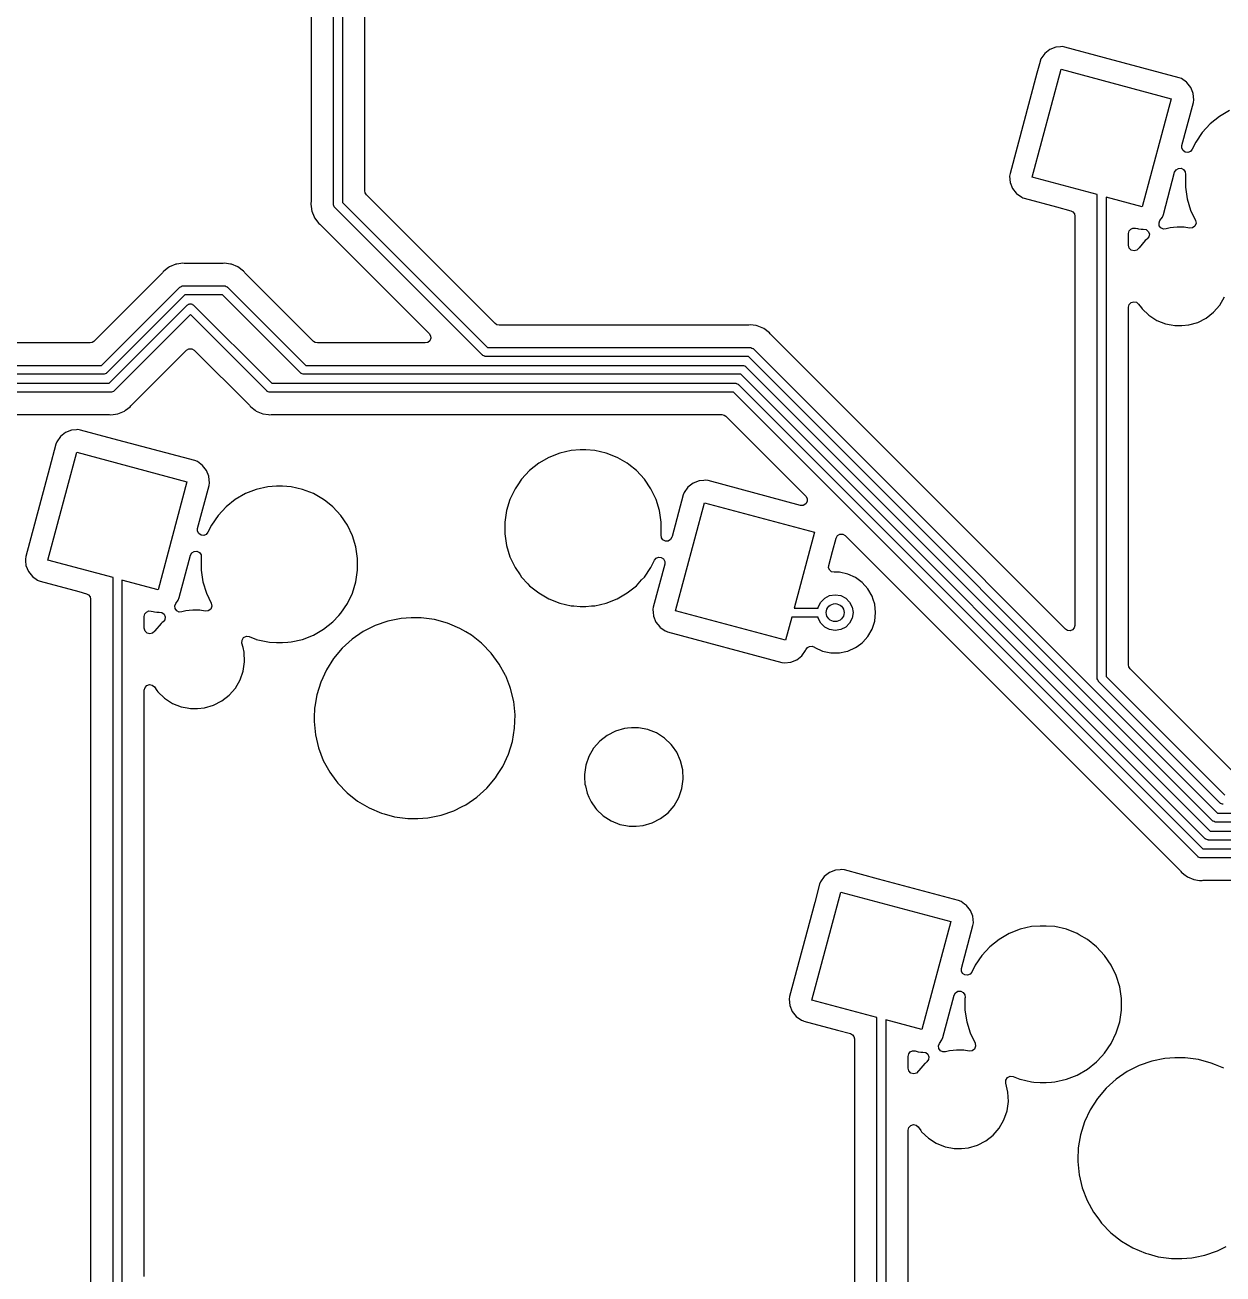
# Model space of a CAD drawing. Extents: x 41 to 271, y -133 to -23.
# Drawn here: x 84.95 to 111.75, y -84.08 to -56.15 of the extents above; entities that cross this region are included whole.
import ezdxf

# ---------------------------------------------------------------- set-up
doc = ezdxf.new("R2010")
doc.units = 0
doc.layers.add('BLACK', color=7, linetype='CONTINUOUS')

msp = doc.modelspace()

# ---------------------------------------------------------------- linework, layer by layer
at = {"layer": 'BLACK', "linetype": 'CONTINUOUS'}
for p, q in [((91.8458, -60.1578), (91.8458, -50.1072)), ((92.0458, -50.1608), (92.0458, -60.1164)), ((91.3453, -50.5864), (91.3453, -60.1103)), ((92.5463, -59.8577), (92.5463, -53.3252)), ((108.005, -56.6485), (107.871, -56.702)), ((108.112, -56.6383), (108.005, -56.6485)), ((108.148, -56.6349), (108.112, -56.6383)), ((108.207, -56.6441), (108.148, -56.6349)), ((108.148, -56.6349), (108.148, -56.6349)), ((109.094, -56.8818), (108.207, -56.6441)), ((108.207, -56.6441), (108.207, -56.6441)), ((108.207, -56.6441), (108.207, -56.6441)), ((107.653, -56.9641), (107.583, -57.2245)), ((107.654, -56.9617), (107.653, -56.9641)), ((107.674, -56.9082), (107.654, -56.9617)), ((107.758, -56.791), (107.674, -56.9082)), ((107.871, -56.702), (107.758, -56.791)), ((110.763, -57.3289), (109.094, -56.8818)), ((107.583, -57.2245), (106.981, -59.4714)), ((107.477, -59.5547), (108.124, -57.1399)), ((108.124, -57.1399), (110.587, -57.7999)), ((110.819, -57.3505), (110.763, -57.3289)), ((110.928, -57.4283), (110.819, -57.3505)), ((110.819, -57.3505), (110.819, -57.3505)), ((110.819, -57.3505), (110.819, -57.3505)), ((110.936, -57.434), (110.928, -57.4283)), ((111.025, -57.5471), (110.936, -57.434)), ((110.587, -57.7999), (109.94, -60.2147)), ((111.069, -57.6582), (111.025, -57.5471)), ((111.078, -57.6807), (111.069, -57.6582)), ((111.092, -57.824), (111.078, -57.6807)), ((110.825, -58.8446), (111.083, -57.8832)), ((111.083, -57.8832), (111.092, -57.824)), ((111.892, -58.0663), (111.665, -58.1975)), ((111.46, -58.3611), (111.282, -58.5534)), ((111.665, -58.1975), (111.46, -58.3611)), ((111.282, -58.5534), (111.134, -58.7702)), ((110.824, -58.905), (110.825, -58.8446)), ((110.852, -58.9587), (110.824, -58.905)), ((111.057, -58.9305), (111.018, -58.9769)), ((111.134, -58.7702), (111.057, -58.9305)), ((110.902, -58.9929), (110.852, -58.9587)), ((110.962, -58.9995), (110.902, -58.9929)), ((111.018, -58.9769), (110.962, -58.9995)), ((106.981, -59.4714), (106.972, -59.5307)), ((110.411, -60.3905), (110.664, -59.4443)), ((110.664, -59.4443), (110.695, -59.3904)), ((110.695, -59.3904), (110.748, -59.3579)), ((110.748, -59.3579), (110.81, -59.355)), ((110.81, -59.355), (110.865, -59.3824)), ((110.865, -59.3824), (110.901, -59.4332)), ((110.901, -59.4332), (110.907, -59.4949)), ((106.972, -59.5307), (106.985, -59.674)), ((106.985, -59.674), (107.039, -59.8076)), ((108.932, -59.9446), (107.477, -59.5547)), ((110.907, -59.4949), (110.904, -59.5167)), ((110.904, -59.5167), (110.904, -59.5167)), ((110.904, -59.5167), (110.904, -59.7791)), ((92.5557, -59.9051), (92.5463, -59.8577)), ((92.5826, -59.9454), (92.5557, -59.9051)), ((95.4624, -62.8252), (92.5826, -59.9454)), ((107.039, -59.8076), (107.119, -59.909)), ((107.119, -59.909), (107.128, -59.9207)), ((107.128, -59.9207), (107.245, -60.0042)), ((107.245, -60.0042), (107.245, -60.0042)), ((107.245, -60.0042), (107.245, -60.0042)), ((107.245, -60.0042), (107.266, -60.0122)), ((107.266, -60.0122), (107.301, -60.0258)), ((107.301, -60.0258), (108.019, -60.2183)), ((108.932, -70.7588), (108.932, -59.9446)), ((109.94, -60.2147), (109.132, -59.9982)), ((109.132, -59.9982), (109.132, -70.7174)), ((110.904, -59.7791), (110.943, -60.0385)), ((110.943, -60.0385), (111.02, -60.2892)), ((91.3442, -60.1265), (91.3401, -60.1578)), ((91.3401, -60.1578), (91.3538, -60.2617)), ((91.3453, -60.1103), (91.3442, -60.1265)), ((91.3538, -60.2617), (91.3555, -60.275)), ((91.3555, -60.275), (91.3607, -60.3145)), ((91.3607, -60.3145), (91.4134, -60.4417)), ((91.8483, -60.1655), (91.8458, -60.1578)), ((91.847, -60.1734), (91.8483, -60.1655)), ((91.8576, -60.1943), (91.847, -60.1734)), ((91.8649, -60.2166), (91.8576, -60.1943)), ((91.8714, -60.2213), (91.8649, -60.2166)), ((91.8751, -60.2285), (91.8714, -60.2213)), ((95.1793, -63.5327), (91.8751, -60.2285)), ((92.0458, -60.1164), (95.2914, -63.362)), ((108.019, -60.2183), (108.339, -60.3041)), ((108.339, -60.3041), (108.387, -60.3288)), ((111.02, -60.2892), (111.131, -60.5189)), ((91.4134, -60.4417), (91.4212, -60.4606)), ((91.4212, -60.4606), (91.5175, -60.5861)), ((91.5175, -60.5861), (91.5206, -60.5885)), ((91.5206, -60.5885), (91.5391, -60.6026)), ((91.5391, -60.6026), (91.5425, -60.6053)), ((91.5425, -60.6053), (91.5547, -60.616)), ((108.387, -60.3288), (108.42, -60.3714)), ((108.42, -60.3714), (108.431, -60.4238)), ((108.431, -60.4238), (108.431, -69.5754)), ((110.314, -60.578), (110.336, -60.5214)), ((110.321, -60.6383), (110.314, -60.578)), ((110.336, -60.5214), (110.389, -60.4464)), ((110.389, -60.4464), (110.411, -60.3905)), ((111.142, -60.5855), (111.117, -60.6483)), ((111.131, -60.5189), (111.142, -60.5855)), ((91.5547, -60.616), (93.9886, -63.0498)), ((109.632, -60.8121), (109.645, -60.7572)), ((109.632, -61.0775), (109.632, -60.8121)), ((109.645, -60.7572), (109.681, -60.7137)), ((109.681, -60.7137), (109.732, -60.6905)), ((109.732, -60.6905), (109.788, -60.6923)), ((109.788, -60.6923), (109.833, -60.7043)), ((109.833, -60.7043), (109.857, -60.7106)), ((109.857, -60.7106), (109.916, -60.7198)), ((109.916, -60.7198), (109.963, -60.7153)), ((109.916, -60.7198), (109.916, -60.7198)), ((109.916, -60.7198), (109.916, -60.7198)), ((109.963, -60.7153), (110.026, -60.7254)), ((110.026, -60.7254), (110.075, -60.7649)), ((110.09, -60.8859), (110.052, -60.9362)), ((110.075, -60.7649), (110.098, -60.8234)), ((110.098, -60.8234), (110.09, -60.8859)), ((110.357, -60.6878), (110.321, -60.6383)), ((110.411, -60.7146), (110.357, -60.6878)), ((110.472, -60.7123), (110.411, -60.7146)), ((110.561, -60.6862), (110.472, -60.7123)), ((110.639, -60.6787), (110.561, -60.6862)), ((110.717, -60.6713), (110.639, -60.6787)), ((110.875, -60.6713), (110.717, -60.6713)), ((110.995, -60.6944), (110.875, -60.6713)), ((110.875, -60.6713), (110.875, -60.6713)), ((111.063, -60.6886), (110.995, -60.6944)), ((111.117, -60.6483), (111.063, -60.6886)), ((109.649, -61.1395), (109.632, -61.0775)), ((109.694, -61.1848), (109.649, -61.1395)), ((109.864, -61.1395), (109.818, -61.1848)), ((109.869, -61.1309), (109.864, -61.1395)), ((109.864, -61.1395), (109.864, -61.1395)), ((110.006, -60.9719), (109.869, -61.1309)), ((110.037, -60.948), (110.006, -60.9719)), ((110.052, -60.9362), (110.037, -60.948)), ((109.756, -61.2015), (109.694, -61.1848)), ((109.818, -61.1848), (109.756, -61.2015)), ((88.0221, -61.693), (86.4899, -63.2252)), ((88.0328, -61.6808), (88.0221, -61.693)), ((88.052, -61.6557), (88.0328, -61.6808)), ((88.1558, -61.5761), (88.052, -61.6557)), ((88.052, -61.6557), (88.052, -61.6557)), ((88.052, -61.6557), (88.052, -61.6557)), ((88.1775, -61.5595), (88.1558, -61.5761)), ((88.3236, -61.499), (88.1775, -61.5595)), ((88.3337, -61.4976), (88.3236, -61.499)), ((88.3439, -61.4963), (88.3337, -61.4976)), ((88.4803, -61.4783), (88.3439, -61.4963)), ((88.5077, -61.4819), (88.4803, -61.4783)), ((88.5116, -61.4824), (88.5077, -61.4819)), ((88.5278, -61.4835), (88.5116, -61.4824)), ((89.3605, -61.4835), (88.5278, -61.4835)), ((89.3767, -61.4824), (89.3605, -61.4835)), ((89.3802, -61.482), (89.3767, -61.4824)), ((89.408, -61.4783), (89.3802, -61.482)), ((89.5445, -61.4963), (89.408, -61.4783)), ((89.5648, -61.499), (89.5445, -61.4963)), ((89.7108, -61.5595), (89.5648, -61.499)), ((89.5648, -61.499), (89.5648, -61.499)), ((89.8363, -61.6557), (89.7108, -61.5595)), ((89.8555, -61.6808), (89.8363, -61.6557)), ((89.8662, -61.693), (89.8555, -61.6808)), ((91.3984, -63.2252), (89.8662, -61.693)), ((88.4168, -62.0096), (88.4215, -62.0031)), ((88.4215, -62.0031), (88.4438, -61.9959)), ((88.4438, -61.9959), (88.4647, -61.9852)), ((88.4647, -61.9852), (88.4726, -61.9865)), ((88.4726, -61.9865), (88.4803, -61.984)), ((88.4803, -61.984), (89.408, -61.984)), ((89.408, -61.984), (89.4157, -61.9865)), ((89.4157, -61.9865), (89.4236, -61.9852)), ((89.4236, -61.9852), (89.4445, -61.9959)), ((89.4445, -61.9959), (89.4668, -62.0031)), ((89.4668, -62.0031), (89.4715, -62.0096)), ((86.6609, -63.762), (88.4096, -62.0133)), ((88.5217, -62.184), (86.773, -63.9327)), ((88.4096, -62.0133), (88.4168, -62.0096)), ((89.3666, -62.184), (88.5217, -62.184)), ((91.1153, -63.9327), (89.3666, -62.184)), ((89.4715, -62.0096), (89.4787, -62.0133)), ((89.4787, -62.0133), (91.2274, -63.762)), ((111.671, -62.4144), (111.776, -62.2323)), ((86.8266, -64.162), (88.5753, -62.4133)), ((88.5753, -62.4133), (88.5894, -62.4061)), ((88.5894, -62.4061), (88.6006, -62.3949)), ((88.6006, -62.3949), (88.6162, -62.3924)), ((88.6162, -62.3924), (88.6304, -62.3852)), ((88.6304, -62.3852), (88.646, -62.3877)), ((88.646, -62.3877), (88.6616, -62.3852)), ((88.6616, -62.3852), (88.6758, -62.3924)), ((88.6758, -62.3924), (88.6914, -62.3949)), ((88.6914, -62.3949), (88.7026, -62.4061)), ((88.7026, -62.4061), (88.7167, -62.4133)), ((88.7167, -62.4133), (90.4654, -64.162)), ((109.632, -62.4618), (109.648, -62.4019)), ((109.632, -63.1626), (109.632, -62.4618)), ((109.648, -62.4019), (109.69, -62.3569)), ((109.69, -62.3569), (109.749, -62.338)), ((109.749, -62.338), (109.81, -62.35)), ((109.81, -62.35), (109.857, -62.3899)), ((109.857, -62.3899), (109.919, -62.4768)), ((109.919, -62.4768), (109.934, -62.4972)), ((109.934, -62.4972), (110.086, -62.6424)), ((111.533, -62.5734), (111.671, -62.4144)), ((88.646, -62.6254), (86.9387, -64.3327)), ((90.3533, -64.3327), (88.646, -62.6254)), ((95.5026, -62.8521), (95.4624, -62.8252)), ((110.086, -62.6424), (110.086, -62.6424)), ((110.086, -62.6424), (110.086, -62.6424)), ((110.086, -62.6424), (110.263, -62.7561)), ((110.263, -62.7561), (110.263, -62.7561)), ((110.263, -62.7561), (110.458, -62.8342)), ((110.458, -62.8342), (110.587, -62.8591)), ((110.979, -62.8591), (111.181, -62.7998)), ((111.181, -62.7998), (111.368, -62.7034)), ((111.368, -62.7034), (111.533, -62.5734)), ((93.9886, -63.0498), (94.0188, -63.0992)), ((94.0188, -63.0992), (94.0234, -63.1569)), ((95.5501, -62.8615), (95.5026, -62.8521)), ((101.122, -62.8615), (95.5501, -62.8615)), ((101.138, -62.8604), (101.122, -62.8615)), ((101.142, -62.86), (101.138, -62.8604)), ((101.169, -62.8563), (101.142, -62.86)), ((101.304, -62.8741), (101.169, -62.8563)), ((101.326, -62.877), (101.304, -62.8741)), ((101.472, -62.9375), (101.326, -62.877)), ((101.598, -63.0337), (101.472, -62.9375)), ((101.617, -63.0588), (101.598, -63.0337)), ((101.628, -63.071), (101.617, -63.0588)), ((108.22, -69.6631), (101.628, -63.071)), ((110.587, -62.8591), (110.665, -62.8741)), ((110.665, -62.8741), (110.665, -62.8741)), ((110.665, -62.8741), (110.822, -62.8741)), ((110.822, -62.8741), (110.979, -62.8591)), ((110.822, -62.8741), (110.822, -62.8741)), ((86.4022, -63.2615), (75.4841, -63.2615)), ((86.4497, -63.2521), (86.4022, -63.2615)), ((86.4899, -63.2252), (86.4497, -63.2521)), ((88.5583, -63.4209), (88.6139, -63.3888)), ((88.6139, -63.3888), (88.6781, -63.3888)), ((88.6781, -63.3888), (88.7337, -63.4209)), ((91.4386, -63.2521), (91.3984, -63.2252)), ((91.4861, -63.2615), (91.4386, -63.2521)), ((93.9009, -63.2615), (91.4861, -63.2615)), ((93.9572, -63.248), (93.9009, -63.2615)), ((94.0012, -63.2104), (93.9572, -63.248)), ((94.0234, -63.1569), (94.0012, -63.2104)), ((95.2914, -63.362), (101.169, -63.362)), ((101.169, -63.362), (101.177, -63.3645)), ((101.177, -63.3645), (101.185, -63.3632)), ((101.185, -63.3632), (101.206, -63.3739)), ((101.206, -63.3739), (101.228, -63.3811)), ((101.228, -63.3811), (101.233, -63.3876)), ((101.233, -63.3876), (101.24, -63.3913)), ((101.24, -63.3913), (111.625, -73.776)), ((109.632, -70.4587), (109.632, -63.1626)), ((87.3262, -64.653), (88.5583, -63.4209)), ((88.7337, -63.4209), (89.9658, -64.653)), ((95.1865, -63.5364), (95.1793, -63.5327)), ((95.1912, -63.5429), (95.1865, -63.5364)), ((95.2135, -63.5501), (95.1912, -63.5429)), ((95.2344, -63.5608), (95.2135, -63.5501)), ((95.2423, -63.5595), (95.2344, -63.5608)), ((95.25, -63.562), (95.2423, -63.5595)), ((101.128, -63.562), (95.25, -63.562)), ((111.513, -73.9467), (101.128, -63.562)), ((75.2254, -63.762), (86.6609, -63.762)), ((86.7388, -63.9501), (86.718, -63.9608)), ((86.7611, -63.9429), (86.7388, -63.9501)), ((86.7658, -63.9364), (86.7611, -63.9429)), ((86.773, -63.9327), (86.7658, -63.9364)), ((91.1225, -63.9364), (91.1153, -63.9327)), ((91.1272, -63.9429), (91.1225, -63.9364)), ((91.1495, -63.9501), (91.1272, -63.9429)), ((91.1704, -63.9608), (91.1495, -63.9501)), ((91.2274, -63.762), (101.004, -63.762)), ((101.004, -63.762), (101.011, -63.7645)), ((101.011, -63.7645), (101.019, -63.7632)), ((101.019, -63.7632), (101.04, -63.7739)), ((101.04, -63.7739), (101.062, -63.7811)), ((101.062, -63.7811), (101.067, -63.7876)), ((101.067, -63.7876), (101.074, -63.7913)), ((101.074, -63.7913), (111.459, -74.176)), ((70.3994, -64.162), (86.8266, -64.162)), ((86.7023, -63.962), (75.184, -63.962)), ((86.71, -63.9595), (86.7023, -63.962)), ((86.718, -63.9608), (86.71, -63.9595)), ((90.4654, -64.162), (100.838, -64.162)), ((91.1783, -63.9595), (91.1704, -63.9608)), ((91.186, -63.962), (91.1783, -63.9595)), ((100.962, -63.962), (91.186, -63.962)), ((100.838, -64.162), (100.846, -64.1645)), ((100.846, -64.1645), (100.854, -64.1632)), ((100.854, -64.1632), (100.875, -64.1739)), ((100.875, -64.1739), (100.897, -64.1811)), ((100.897, -64.1811), (100.902, -64.1876)), ((100.902, -64.1876), (100.909, -64.1913)), ((100.909, -64.1913), (111.293, -74.576)), ((111.347, -74.3467), (100.962, -63.962)), ((86.868, -64.362), (70.358, -64.362)), ((86.8757, -64.3595), (86.868, -64.362)), ((86.8836, -64.3608), (86.8757, -64.3595)), ((86.9045, -64.3501), (86.8836, -64.3608)), ((86.9268, -64.3429), (86.9045, -64.3501)), ((86.9315, -64.3364), (86.9268, -64.3429)), ((86.9387, -64.3327), (86.9315, -64.3364)), ((90.3605, -64.3364), (90.3533, -64.3327)), ((90.3652, -64.3429), (90.3605, -64.3364)), ((90.3875, -64.3501), (90.3652, -64.3429)), ((90.4084, -64.3608), (90.3875, -64.3501)), ((90.4163, -64.3595), (90.4084, -64.3608)), ((90.424, -64.362), (90.4163, -64.3595)), ((100.797, -64.362), (90.424, -64.362)), ((111.181, -74.7467), (100.797, -64.362)), ((87.0248, -64.847), (87.1708, -64.7865)), ((87.1708, -64.7865), (87.197, -64.7665)), ((87.197, -64.7665), (87.2963, -64.6903)), ((87.2963, -64.6903), (87.3155, -64.6652)), ((87.3155, -64.6652), (87.3262, -64.653)), ((89.9658, -64.653), (89.9765, -64.6652)), ((89.9765, -64.6652), (89.9957, -64.6903)), ((89.9957, -64.6903), (90.095, -64.7665)), ((90.095, -64.7665), (90.1212, -64.7865)), ((90.1212, -64.7865), (90.2672, -64.847)), ((70.4055, -64.8625), (86.8205, -64.8625)), ((86.8205, -64.8625), (86.8367, -64.8636)), ((86.8367, -64.8636), (86.868, -64.8677)), ((86.868, -64.8677), (87.0248, -64.847)), ((90.2672, -64.847), (90.3927, -64.8636)), ((90.3927, -64.8636), (90.424, -64.8677)), ((90.424, -64.8677), (90.4553, -64.8636)), ((90.424, -64.8677), (90.424, -64.8677)), ((90.424, -64.8677), (90.424, -64.8677)), ((90.4553, -64.8636), (90.4715, -64.8625)), ((90.4715, -64.8625), (100.538, -64.8625)), ((100.538, -64.8625), (100.585, -64.8719)), ((100.585, -64.8719), (100.626, -64.8988)), ((100.626, -64.8988), (102.412, -66.6848)), ((85.7413, -65.3545), (85.6578, -65.4717)), ((85.8544, -65.2655), (85.7413, -65.3545)), ((85.988, -65.212), (85.8544, -65.2655)), ((86.0955, -65.2018), (85.988, -65.212)), ((86.1313, -65.1983), (86.0955, -65.2018)), ((86.1905, -65.2076), (86.1313, -65.1983)), ((86.1313, -65.1983), (86.1313, -65.1983)), ((86.9149, -65.4017), (86.1905, -65.2076)), ((86.1905, -65.2076), (86.1905, -65.2076)), ((86.1905, -65.2076), (86.1905, -65.2076)), ((85.6362, -65.5276), (85.4942, -66.0575)), ((85.6578, -65.4717), (85.6362, -65.5276)), ((85.6362, -65.5276), (85.6362, -65.5276)), ((88.7461, -65.8923), (86.9149, -65.4017)), ((85.4602, -68.1182), (86.1072, -65.7034)), ((86.1072, -65.7034), (88.5704, -66.3634)), ((88.8021, -65.914), (88.7461, -65.8923)), ((96.6669, -65.8199), (96.4397, -65.951)), ((96.9111, -65.724), (96.6669, -65.8199)), ((97.1669, -65.6656), (96.9111, -65.724)), ((97.363, -65.6509), (97.1669, -65.6656)), ((97.494, -65.6509), (97.363, -65.6509)), ((97.363, -65.6509), (97.363, -65.6509)), ((97.6902, -65.6656), (97.494, -65.6509)), ((97.494, -65.6509), (97.494, -65.6509)), ((97.9459, -65.724), (97.6902, -65.6656)), ((98.1902, -65.8199), (97.9459, -65.724)), ((98.2112, -65.832), (98.1902, -65.8199)), ((98.1902, -65.8199), (98.1902, -65.8199)), ((98.1902, -65.8199), (98.1902, -65.8199)), ((98.4174, -65.951), (98.2112, -65.832)), ((85.4942, -66.0575), (84.9644, -68.0349)), ((88.8799, -65.9694), (88.8021, -65.914)), ((88.8021, -65.914), (88.8021, -65.914)), ((88.8021, -65.914), (88.8021, -65.914)), ((88.9193, -65.9974), (88.8799, -65.9694)), ((89.0083, -66.1106), (88.9193, -65.9974)), ((89.0605, -66.2411), (89.0083, -66.1106)), ((96.2345, -66.1146), (96.0561, -66.3069)), ((96.4397, -65.951), (96.2345, -66.1146)), ((98.4528, -65.9793), (98.4174, -65.951)), ((98.6225, -66.1146), (98.4528, -65.9793)), ((98.801, -66.3069), (98.6225, -66.1146)), ((98.6225, -66.1146), (98.6225, -66.1146)), ((98.6225, -66.1146), (98.6225, -66.1146)), ((88.5704, -66.3634), (87.9233, -68.7782)), ((88.8086, -67.4081), (89.0662, -66.4467)), ((89.0617, -66.2442), (89.0605, -66.2411)), ((89.0754, -66.3875), (89.0617, -66.2442)), ((89.0662, -66.4467), (89.0754, -66.3875)), ((90.572, -66.4609), (90.3759, -66.4756)), ((90.703, -66.4609), (90.572, -66.4609)), ((90.572, -66.4609), (90.572, -66.4609)), ((90.8991, -66.4756), (90.703, -66.4609)), ((90.703, -66.4609), (90.703, -66.4609)), ((95.969, -66.4347), (95.9089, -66.5228)), ((96.0561, -66.3069), (95.969, -66.4347)), ((98.801, -66.307), (98.801, -66.3069)), ((98.9488, -66.5237), (98.801, -66.307)), ((98.801, -66.307), (98.801, -66.307)), ((99.8899, -66.3967), (99.7768, -66.4857)), ((100.024, -66.3432), (99.8899, -66.3967)), ((100.131, -66.3329), (100.024, -66.3432)), ((100.167, -66.3295), (100.131, -66.3329)), ((100.226, -66.3388), (100.167, -66.3295)), ((100.167, -66.3295), (100.167, -66.3295)), ((102.292, -66.8923), (100.226, -66.3388)), ((89.8759, -66.6298), (89.6486, -66.761)), ((90.1201, -66.534), (89.8759, -66.6298)), ((90.3759, -66.4756), (90.1201, -66.534)), ((91.1549, -66.534), (90.8991, -66.4756)), ((91.3991, -66.6298), (91.1549, -66.534)), ((91.6264, -66.761), (91.3991, -66.6298)), ((95.81, -66.728), (95.7945, -66.7601)), ((95.9083, -66.5237), (95.81, -66.728)), ((95.9089, -66.5228), (95.9083, -66.5237)), ((99.0626, -66.7601), (98.9488, -66.5237)), ((99.6717, -66.6588), (99.4228, -67.5876)), ((99.6933, -66.6029), (99.6717, -66.6588)), ((99.6717, -66.6588), (99.6717, -66.6588)), ((99.7768, -66.4857), (99.6933, -66.6029)), ((102.412, -66.6848), (102.444, -66.7404)), ((102.444, -66.7404), (102.444, -66.8046)), ((89.4435, -66.9246), (89.2651, -67.1169)), ((89.6486, -66.761), (89.4435, -66.9246)), ((91.6776, -66.8019), (91.6264, -66.761)), ((91.8315, -66.9246), (91.6776, -66.8019)), ((92.0099, -67.1169), (91.8315, -66.9246)), ((91.8315, -66.9246), (91.8315, -66.9246)), ((91.8315, -66.9246), (91.8315, -66.9246)), ((95.7171, -67.0108), (95.678, -67.2703)), ((95.7945, -66.7601), (95.7171, -67.0108)), ((99.1399, -67.0108), (99.0626, -66.7601)), ((99.179, -67.2703), (99.1399, -67.0108)), ((99.4957, -69.2494), (100.143, -66.8346)), ((100.143, -66.8346), (102.606, -67.4946)), ((102.356, -66.8923), (102.292, -66.8923)), ((102.412, -66.8602), (102.356, -66.8923)), ((102.444, -66.8046), (102.412, -66.8602)), ((89.2651, -67.1169), (89.1173, -67.3337)), ((92.1577, -67.3337), (92.0099, -67.1169)), ((92.0099, -67.1169), (92.0099, -67.1169)), ((92.0099, -67.1169), (92.0099, -67.1169)), ((95.678, -67.2703), (95.678, -67.5326)), ((99.179, -67.5326), (99.179, -67.2703)), ((88.8077, -67.4685), (88.8086, -67.4081)), ((88.8354, -67.5222), (88.8077, -67.4685)), ((88.8852, -67.5564), (88.8354, -67.5222)), ((88.9453, -67.563), (88.8852, -67.5564)), ((89.0014, -67.5404), (88.9453, -67.563)), ((89.0401, -67.4939), (89.0014, -67.5404)), ((89.1173, -67.3337), (89.0401, -67.4939)), ((92.2716, -67.5701), (92.1577, -67.3337)), ((92.3489, -67.8208), (92.2716, -67.5701)), ((95.678, -67.5326), (95.7171, -67.792)), ((99.1757, -67.5545), (99.179, -67.5326)), ((99.1821, -67.6161), (99.1757, -67.5545)), ((99.4228, -67.5876), (99.4181, -67.605)), ((102.606, -67.4946), (102.152, -69.19)), ((103.089, -67.6252), (103.121, -67.5697)), ((103.121, -67.5697), (103.177, -67.5376)), ((103.177, -67.5376), (103.241, -67.5376)), ((103.241, -67.5376), (103.296, -67.5697)), ((103.296, -67.5697), (110.794, -75.067)), ((92.388, -68.0802), (92.3489, -67.8208)), ((95.7171, -67.792), (95.7945, -68.0428)), ((99.2175, -67.6669), (99.1821, -67.6161)), ((99.273, -67.6943), (99.2175, -67.6669)), ((99.3349, -67.6914), (99.273, -67.6943)), ((99.3877, -67.659), (99.3349, -67.6914)), ((99.4181, -67.605), (99.3877, -67.659)), ((103.009, -67.9221), (103.089, -67.6252)), ((84.9644, -68.0349), (84.9551, -68.0942)), ((84.9551, -68.0942), (84.9551, -68.0942)), ((84.9551, -68.0942), (84.9587, -68.1313)), ((84.9587, -68.1313), (84.9688, -68.2374)), ((86.9153, -68.5081), (85.4602, -68.1182)), ((88.3944, -68.954), (88.6479, -68.0078)), ((88.6479, -68.0078), (88.6784, -67.9538)), ((88.6784, -67.9538), (88.7311, -67.9214)), ((88.7311, -67.9214), (88.793, -67.9185)), ((88.793, -67.9185), (88.8486, -67.9459)), ((88.8486, -67.9459), (88.8839, -67.9967)), ((88.8839, -67.9967), (88.8903, -68.0583)), ((88.8903, -68.0583), (88.887, -68.0802)), ((88.887, -68.0802), (88.887, -68.0802)), ((88.887, -68.0802), (88.887, -68.3426)), ((92.388, -68.3426), (92.388, -68.0802)), ((95.7945, -68.0428), (95.9083, -68.2791)), ((98.9488, -68.2791), (99.0259, -68.1189)), ((99.0259, -68.1189), (99.0646, -68.0725)), ((99.0646, -68.0725), (99.1207, -68.0498)), ((99.1207, -68.0498), (99.1808, -68.0564)), ((99.1808, -68.0564), (99.2306, -68.0906)), ((99.2306, -68.0906), (99.2584, -68.1443)), ((99.2584, -68.1443), (99.2574, -68.2048)), ((102.926, -68.2334), (103.009, -67.9221)), ((84.9688, -68.2374), (85.0223, -68.371)), ((85.0223, -68.371), (85.1108, -68.4836)), ((88.887, -68.3426), (88.9261, -68.602)), ((92.3489, -68.602), (92.388, -68.3426)), ((95.9083, -68.2791), (96.0233, -68.4478)), ((98.801, -68.4959), (98.9488, -68.2791)), ((99.2574, -68.2048), (98.9998, -69.1661)), ((102.924, -68.2897), (102.926, -68.2334)), ((102.947, -68.341), (102.924, -68.2897)), ((102.991, -68.3767), (102.947, -68.341)), ((103.046, -68.3895), (102.991, -68.3767)), ((103.165, -68.3895), (103.046, -68.3895)), ((103.35, -68.4289), (103.165, -68.3895)), ((103.165, -68.3895), (103.165, -68.3895)), ((85.1108, -68.4836), (85.1113, -68.4842)), ((85.1113, -68.4842), (85.2285, -68.5677)), ((85.2285, -68.5677), (85.2285, -68.5677)), ((85.2285, -68.5677), (85.2285, -68.5677)), ((85.2285, -68.5677), (85.2446, -68.5739)), ((85.2446, -68.5739), (85.2844, -68.5893)), ((85.2844, -68.5893), (86.1471, -68.8204)), ((86.9153, -84.4373), (86.9153, -68.5081)), ((87.9233, -68.7782), (87.1153, -68.5617)), ((87.1153, -68.5617), (87.1153, -84.3959)), ((88.9261, -68.602), (89.0034, -68.8527)), ((92.2716, -68.8527), (92.3489, -68.602)), ((96.0233, -68.4478), (96.0561, -68.4959)), ((96.0561, -68.4959), (96.1983, -68.6492)), ((96.1983, -68.6492), (96.2345, -68.6882)), ((96.2345, -68.6882), (96.4397, -68.8518)), ((98.4174, -68.8518), (98.6225, -68.6882)), ((98.6225, -68.6882), (98.7409, -68.5606)), ((98.7409, -68.5606), (98.801, -68.4959)), ((98.801, -68.4959), (98.801, -68.4959)), ((98.801, -68.4959), (98.801, -68.4959)), ((103.523, -68.5058), (103.35, -68.4289)), ((103.676, -68.6171), (103.523, -68.5058)), ((103.803, -68.7578), (103.676, -68.6171)), ((86.1471, -68.8204), (86.3229, -68.8675)), ((86.3229, -68.8675), (86.3705, -68.8923)), ((86.3705, -68.8923), (86.4032, -68.9349)), ((86.4032, -68.9349), (86.4148, -68.9873)), ((88.3727, -69.0099), (88.3944, -68.954)), ((89.0034, -68.8527), (89.114, -69.0824)), ((92.1577, -69.0891), (92.2716, -68.8527)), ((96.4397, -68.8518), (96.6669, -68.983)), ((96.6669, -68.983), (96.9111, -69.0789)), ((97.9459, -69.0789), (98.1902, -68.983)), ((98.1902, -68.983), (98.4174, -68.8518)), ((102.746, -69.0549), (102.835, -68.9664)), ((102.835, -68.9664), (102.946, -68.9096)), ((102.946, -68.9096), (103.07, -68.89)), ((103.07, -68.89), (103.194, -68.9096)), ((103.194, -68.9096), (103.305, -68.9664)), ((103.305, -68.9664), (103.394, -69.0549)), ((103.897, -68.9217), (103.803, -68.7578)), ((103.923, -69.0005), (103.897, -68.9217)), ((86.4148, -68.9873), (86.4148, -84.3898)), ((87.6643, -69.2772), (87.7156, -69.254)), ((87.7156, -69.254), (87.7719, -69.2558)), ((87.7719, -69.2558), (87.8168, -69.2678)), ((88.2973, -69.1415), (88.3194, -69.0849)), ((88.3048, -69.2018), (88.2973, -69.1415)), ((88.3401, -69.2513), (88.3048, -69.2018)), ((88.3194, -69.0849), (88.3727, -69.0099)), ((88.3946, -69.2781), (88.3401, -69.2513)), ((88.544, -69.2497), (88.4553, -69.2758)), ((88.6224, -69.2422), (88.544, -69.2497)), ((88.7009, -69.2347), (88.6224, -69.2422)), ((88.8585, -69.2347), (88.7009, -69.2347)), ((88.9788, -69.2579), (88.8585, -69.2347)), ((88.8585, -69.2347), (88.8585, -69.2347)), ((89.0462, -69.2521), (88.9788, -69.2579)), ((89.1006, -69.2118), (89.0462, -69.2521)), ((89.1256, -69.149), (89.1006, -69.2118)), ((89.114, -69.0824), (89.1256, -69.149)), ((92.0099, -69.3059), (92.1577, -69.0891)), ((96.9111, -69.0789), (97.1669, -69.1372)), ((97.1669, -69.1372), (97.2229, -69.1414)), ((97.2229, -69.1414), (97.363, -69.1519)), ((97.363, -69.1519), (97.363, -69.1519)), ((97.363, -69.1519), (97.494, -69.1519)), ((97.494, -69.1519), (97.6166, -69.1427)), ((97.494, -69.1519), (97.494, -69.1519)), ((97.6166, -69.1427), (97.6902, -69.1372)), ((97.6902, -69.1372), (97.9459, -69.0789)), ((98.992, -69.2161), (98.9906, -69.2254)), ((98.9906, -69.2254), (98.9957, -69.2787)), ((98.9998, -69.1661), (98.992, -69.2161)), ((101.959, -69.9094), (99.4957, -69.2494)), ((102.152, -69.19), (102.686, -69.19)), ((102.686, -69.19), (102.69, -69.1664)), ((102.69, -69.1664), (102.746, -69.0549)), ((103.394, -69.0549), (103.45, -69.1664)), ((103.45, -69.1664), (103.47, -69.29)), ((103.956, -69.1017), (103.923, -69.0005)), ((103.975, -69.29), (103.956, -69.1017)), ((87.6158, -69.3756), (87.6286, -69.3207)), ((87.6158, -69.6409), (87.6158, -69.3756)), ((87.6286, -69.3207), (87.6643, -69.2772)), ((87.8168, -69.2678), (87.84, -69.2741)), ((87.84, -69.2741), (87.8992, -69.2833)), ((87.9899, -69.5354), (87.8521, -69.6944)), ((87.8992, -69.2833), (87.9469, -69.2787)), ((87.8992, -69.2833), (87.8992, -69.2833)), ((87.8992, -69.2833), (87.8992, -69.2833)), ((87.9469, -69.2787), (88.0091, -69.2889)), ((88.0175, -69.5136), (87.9899, -69.5354)), ((88.0091, -69.2889), (88.0583, -69.3283)), ((88.0353, -69.4996), (88.0175, -69.5136)), ((88.0733, -69.4494), (88.0353, -69.4996)), ((88.0583, -69.3283), (88.0817, -69.3869)), ((88.0817, -69.3869), (88.0733, -69.4494)), ((88.4553, -69.2758), (88.3946, -69.2781)), ((91.6264, -69.6618), (91.8315, -69.4982)), ((91.8315, -69.4982), (91.9632, -69.3562)), ((91.9632, -69.3562), (92.0099, -69.3059)), ((92.0099, -69.3059), (92.0099, -69.3059)), ((92.0099, -69.3059), (92.0099, -69.3059)), ((93.066, -69.4814), (92.7821, -69.58)), ((93.3605, -69.4216), (93.066, -69.4814)), ((93.5852, -69.4065), (93.3605, -69.4216)), ((93.8105, -69.4065), (93.5852, -69.4065)), ((93.5852, -69.4065), (93.5852, -69.4065)), ((94.1083, -69.4466), (93.8105, -69.4065)), ((94.3981, -69.526), (94.1083, -69.4466)), ((94.1083, -69.4466), (94.1083, -69.4466)), ((94.1083, -69.4466), (94.1083, -69.4466)), ((94.4535, -69.5494), (94.3981, -69.526)), ((98.9957, -69.2787), (99.0043, -69.3686)), ((99.0043, -69.3686), (99.0578, -69.5022)), ((99.0578, -69.5022), (99.1438, -69.6116)), ((102.098, -69.39), (101.959, -69.9094)), ((102.686, -69.39), (102.098, -69.39)), ((102.69, -69.4136), (102.686, -69.39)), ((102.746, -69.5251), (102.69, -69.4136)), ((102.835, -69.6136), (102.746, -69.5251)), ((103.394, -69.5251), (103.305, -69.6136)), ((103.45, -69.4136), (103.394, -69.5251)), ((103.47, -69.29), (103.45, -69.4136)), ((103.897, -69.6583), (103.956, -69.4783)), ((103.956, -69.4783), (103.975, -69.29)), ((87.6324, -69.7029), (87.6158, -69.6409)), ((87.6778, -69.7483), (87.6324, -69.7029)), ((87.7398, -69.7649), (87.6778, -69.7483)), ((87.8018, -69.7483), (87.7398, -69.7649)), ((87.8472, -69.7029), (87.8018, -69.7483)), ((87.8521, -69.6944), (87.8472, -69.7029)), ((87.8472, -69.7029), (87.8472, -69.7029)), ((89.8374, -69.8496), (89.8978, -69.8209)), ((89.8978, -69.8209), (89.9643, -69.8276)), ((91.1549, -69.8888), (91.3991, -69.793)), ((91.3991, -69.793), (91.6264, -69.6618)), ((92.5139, -69.7155), (92.2662, -69.8856)), ((92.7821, -69.58), (92.5139, -69.7155)), ((94.6748, -69.6433), (94.4535, -69.5494)), ((94.8041, -69.7199), (94.6748, -69.6433)), ((94.9333, -69.7964), (94.8041, -69.7199)), ((95.1585, -69.9743), (94.9333, -69.7964)), ((99.1438, -69.6116), (99.1467, -69.6154)), ((99.1467, -69.6154), (99.264, -69.6989)), ((99.264, -69.6989), (99.264, -69.6989)), ((99.264, -69.6989), (99.264, -69.6989)), ((99.264, -69.6989), (99.2901, -69.709)), ((99.2901, -69.709), (99.3199, -69.7205)), ((99.3199, -69.7205), (101.875, -70.4052)), ((102.946, -69.6704), (102.835, -69.6136)), ((103.07, -69.69), (102.946, -69.6704)), ((103.194, -69.6704), (103.07, -69.69)), ((103.305, -69.6136), (103.194, -69.6704)), ((103.685, -69.9527), (103.803, -69.8222)), ((103.803, -69.8222), (103.897, -69.6583)), ((108.269, -69.6933), (108.22, -69.6631)), ((108.327, -69.6979), (108.269, -69.6933)), ((108.38, -69.6757), (108.327, -69.6979)), ((108.418, -69.6317), (108.38, -69.6757)), ((108.431, -69.5754), (108.418, -69.6317)), ((89.7985, -69.9723), (89.8008, -69.9055)), ((89.7989, -69.9743), (89.7985, -69.9723)), ((89.8232, -70.0741), (89.7989, -69.9743)), ((89.7989, -69.9743), (89.7989, -69.9743)), ((89.8008, -69.9055), (89.8374, -69.8496)), ((89.8482, -70.1772), (89.8232, -70.0741)), ((89.9643, -69.8276), (90.0106, -69.8458)), ((90.0106, -69.8458), (90.1119, -69.8856)), ((90.1119, -69.8856), (90.1201, -69.8888)), ((90.1201, -69.8888), (90.3759, -69.9472)), ((90.3759, -69.9472), (90.4134, -69.95)), ((90.4134, -69.95), (90.572, -69.9619)), ((90.572, -69.9619), (90.572, -69.9619)), ((90.572, -69.9619), (90.703, -69.9619)), ((90.703, -69.9619), (90.8256, -69.9527)), ((90.703, -69.9619), (90.703, -69.9619)), ((90.8256, -69.9527), (90.8991, -69.9472)), ((90.8991, -69.9472), (91.1549, -69.8888)), ((92.0433, -70.0872), (91.8493, -70.3166)), ((92.2662, -69.8856), (92.0433, -70.0872)), ((95.1692, -69.9826), (95.1585, -69.9743)), ((95.3781, -70.1986), (95.1692, -69.9826)), ((102.416, -70.1206), (102.448, -70.0741)), ((102.448, -70.0741), (102.497, -70.0464)), ((102.497, -70.0464), (102.553, -70.0431)), ((102.553, -70.0431), (102.605, -70.065)), ((102.605, -70.065), (102.617, -70.0742)), ((102.617, -70.0742), (102.79, -70.1511)), ((103.35, -70.1511), (103.523, -70.0742)), ((103.523, -70.0742), (103.559, -70.0475)), ((103.559, -70.0475), (103.676, -69.9629)), ((103.676, -69.9629), (103.685, -69.9527)), ((89.8485, -70.1787), (89.8482, -70.1772)), ((89.8585, -70.3888), (89.8485, -70.1787)), ((91.8493, -70.3166), (91.6876, -70.5699)), ((95.5563, -70.4406), (95.3781, -70.1986)), ((102.078, -70.4008), (102.212, -70.3473)), ((102.212, -70.3473), (102.325, -70.2583)), ((102.325, -70.2583), (102.408, -70.1411)), ((102.408, -70.1411), (102.416, -70.1206)), ((102.79, -70.1511), (102.975, -70.1905)), ((102.975, -70.1905), (102.975, -70.1905)), ((102.975, -70.1905), (103.165, -70.1905)), ((103.165, -70.1905), (103.31, -70.1595)), ((103.165, -70.1905), (103.165, -70.1905)), ((103.31, -70.1595), (103.35, -70.1511)), ((89.7598, -70.7958), (89.8286, -70.597)), ((89.8286, -70.597), (89.8585, -70.3888)), ((91.6876, -70.5699), (91.5612, -70.8425)), ((95.6974, -70.698), (95.5563, -70.4406)), ((101.875, -70.4052), (101.935, -70.4145)), ((101.935, -70.4145), (102.078, -70.4008)), ((109.642, -70.5062), (109.632, -70.4587)), ((109.669, -70.5464), (109.642, -70.5062)), ((111.961, -72.8392), (109.669, -70.5464)), ((87.6312, -70.9653), (87.6737, -70.9203)), ((87.6737, -70.9203), (87.7327, -70.9015)), ((87.7327, -70.9015), (87.7934, -70.9135)), ((87.7934, -70.9135), (87.8408, -70.9534)), ((89.6546, -70.9779), (89.7598, -70.7958)), ((91.5612, -70.8425), (91.4721, -71.1295)), ((95.7007, -70.7041), (95.6974, -70.698)), ((95.7917, -70.9404), (95.7007, -70.7041)), ((95.8087, -70.9845), (95.7917, -70.9404)), ((108.934, -70.7665), (108.932, -70.7588)), ((108.933, -70.7745), (108.934, -70.7665)), ((108.944, -70.7953), (108.933, -70.7745)), ((108.951, -70.8176), (108.944, -70.7953)), ((108.957, -70.8223), (108.951, -70.8176)), ((108.961, -70.8295), (108.957, -70.8223)), ((111.678, -73.5467), (108.961, -70.8295)), ((109.132, -70.7174), (111.79, -73.376)), ((87.6158, -71.0253), (87.6312, -70.9653)), ((87.6158, -71.7261), (87.6158, -71.0253)), ((87.8408, -70.9534), (87.8966, -71.0317)), ((87.8966, -71.0317), (87.9172, -71.0607)), ((87.9172, -71.0607), (88.0694, -71.2058)), ((88.0694, -71.2058), (88.0694, -71.2058)), ((88.0694, -71.2058), (88.0694, -71.2058)), ((88.0694, -71.2058), (88.2464, -71.3195)), ((89.3515, -71.2669), (89.5169, -71.1369)), ((89.5169, -71.1369), (89.6546, -70.9779)), ((91.4721, -71.1295), (91.4278, -71.3923)), ((95.8784, -71.2768), (95.8087, -70.9845)), ((88.2464, -71.3195), (88.2464, -71.3196)), ((88.2464, -71.3196), (88.4417, -71.3977)), ((88.4417, -71.3977), (88.5705, -71.4226)), ((88.5705, -71.4226), (88.6482, -71.4375)), ((88.6482, -71.4375), (88.6482, -71.4375)), ((88.6482, -71.4375), (88.8058, -71.4375)), ((88.8058, -71.4375), (88.9628, -71.4226)), ((88.8058, -71.4375), (88.8058, -71.4375)), ((88.9628, -71.4226), (89.1646, -71.3633)), ((89.1646, -71.3633), (89.3515, -71.2669)), ((91.4222, -71.4258), (91.4151, -71.6358)), ((91.4278, -71.3923), (91.4222, -71.4258)), ((95.9084, -71.5758), (95.8784, -71.2768)), ((87.6158, -84.1372), (87.6158, -71.7261)), ((91.4151, -71.6358), (91.4121, -71.7261)), ((91.4121, -71.7261), (91.4422, -72.0251)), ((95.8984, -71.8761), (95.9084, -71.5758)), ((91.4422, -72.0251), (91.5118, -72.3174)), ((95.8484, -72.1724), (95.8984, -71.8761)), ((97.969, -72.035), (97.8037, -72.165)), ((98.156, -71.9386), (97.969, -72.035)), ((98.3578, -71.8793), (98.156, -71.9386)), ((98.4275, -71.8727), (98.3578, -71.8793)), ((98.5147, -71.8643), (98.4275, -71.8727)), ((98.6723, -71.8643), (98.5147, -71.8643)), ((98.6724, -71.8643), (98.6723, -71.8643)), ((98.8789, -71.9041), (98.6724, -71.8643)), ((98.8918, -71.9093), (98.8789, -71.9041)), ((98.8789, -71.9041), (98.8789, -71.9041)), ((98.8789, -71.9041), (98.8789, -71.9041)), ((99.0742, -71.9823), (98.8918, -71.9093)), ((99.2511, -72.096), (99.0742, -71.9823)), ((91.5118, -72.3174), (91.6198, -72.5978)), ((95.7594, -72.4594), (95.8484, -72.1724)), ((97.6659, -72.324), (97.5608, -72.5061)), ((97.8037, -72.165), (97.6659, -72.324)), ((99.4033, -72.2412), (99.2511, -72.096)), ((99.2511, -72.096), (99.2511, -72.096)), ((99.2511, -72.096), (99.2511, -72.096)), ((99.429, -72.2772), (99.4033, -72.2412)), ((99.5254, -72.4125), (99.429, -72.2772)), ((91.6198, -72.5978), (91.7643, -72.8613)), ((95.6329, -72.732), (95.7594, -72.4594)), ((97.5608, -72.5061), (97.492, -72.7049)), ((99.6127, -72.6039), (99.5254, -72.4125)), ((99.5254, -72.4125), (99.5254, -72.4125)), ((99.5254, -72.4125), (99.5254, -72.4125)), ((99.6623, -72.8083), (99.6127, -72.6039)), ((91.7643, -72.8613), (91.9016, -73.0477)), ((95.5173, -72.9131), (95.6329, -72.732)), ((97.492, -72.7049), (97.462, -72.9131)), ((99.6723, -73.0184), (99.6623, -72.8083)), ((91.9016, -73.0477), (91.9425, -73.1032)), ((91.9425, -73.1032), (92.1514, -73.3192)), ((95.2772, -73.2147), (95.4712, -72.9852)), ((95.4712, -72.9852), (95.5173, -72.9131)), ((97.462, -72.9131), (97.4643, -72.9607)), ((97.462, -72.9131), (97.462, -72.9131)), ((97.4643, -72.9607), (97.472, -73.1232)), ((97.472, -73.1232), (97.4827, -73.1673)), ((97.4827, -73.1673), (97.5216, -73.3276)), ((99.6424, -73.2266), (99.6723, -73.0184)), ((92.1514, -73.3192), (92.3872, -73.5055)), ((94.8066, -73.5863), (95.0544, -73.4163)), ((95.0544, -73.4163), (95.2772, -73.2147)), ((97.5216, -73.3276), (97.5621, -73.4163)), ((97.5621, -73.4163), (97.609, -73.5189)), ((99.4684, -73.6075), (99.5736, -73.4254)), ((99.5736, -73.4254), (99.6424, -73.2266)), ((92.3872, -73.5055), (92.6458, -73.6586)), ((92.6458, -73.6586), (92.9224, -73.7759)), ((94.2546, -73.8204), (94.5384, -73.7219)), ((94.5384, -73.7219), (94.7269, -73.6266)), ((94.7269, -73.6266), (94.8066, -73.5863)), ((94.8066, -73.5863), (94.8066, -73.5863)), ((97.609, -73.5189), (97.7113, -73.6627)), ((97.7113, -73.6627), (97.731, -73.6903)), ((97.731, -73.6903), (97.8832, -73.8354)), ((99.3307, -73.7665), (99.4684, -73.6075)), ((111.686, -73.5504), (111.678, -73.5467)), ((111.69, -73.5569), (111.686, -73.5504)), ((111.713, -73.5641), (111.69, -73.5569)), ((111.733, -73.5748), (111.713, -73.5641)), ((111.741, -73.5735), (111.733, -73.5748)), ((111.749, -73.576), (111.741, -73.5735)), ((92.9224, -73.7759), (92.9224, -73.7759)), ((92.9224, -73.7759), (92.9224, -73.7759)), ((92.9224, -73.7759), (92.9841, -73.7928)), ((92.9841, -73.7928), (93.2122, -73.8553)), ((93.2122, -73.8553), (93.51, -73.8953)), ((93.51, -73.8953), (93.7353, -73.8953)), ((93.7353, -73.8953), (93.9601, -73.8803)), ((93.7353, -73.8953), (93.7353, -73.8953)), ((93.9601, -73.8803), (94.0337, -73.8653)), ((94.0337, -73.8653), (94.2546, -73.8204)), ((97.8832, -73.8354), (97.8832, -73.8354)), ((97.8832, -73.8354), (97.8832, -73.8354)), ((97.8832, -73.8354), (98.0602, -73.9492)), ((98.0602, -73.9492), (98.0602, -73.9492)), ((98.0602, -73.9492), (98.2555, -74.0273)), ((98.7766, -74.0522), (98.9784, -73.9929)), ((98.9784, -73.9929), (99.1653, -73.8965)), ((99.1653, -73.8965), (99.3307, -73.7665)), ((111.52, -73.9504), (111.513, -73.9467)), ((111.525, -73.9569), (111.52, -73.9504)), ((111.547, -73.9641), (111.525, -73.9569)), ((111.568, -73.9748), (111.547, -73.9641)), ((111.576, -73.9735), (111.568, -73.9748)), ((111.583, -73.976), (111.576, -73.9735)), ((118.654, -73.976), (111.583, -73.976)), ((111.625, -73.776), (118.695, -73.776)), ((98.2555, -74.0273), (98.3843, -74.0522)), ((98.3843, -74.0522), (98.462, -74.0671)), ((98.462, -74.0671), (98.462, -74.0671)), ((98.462, -74.0671), (98.6196, -74.0671)), ((98.6196, -74.0671), (98.7766, -74.0522)), ((98.6196, -74.0671), (98.6196, -74.0671)), ((111.459, -74.176), (118.53, -74.176)), ((111.354, -74.3504), (111.347, -74.3467)), ((111.359, -74.3569), (111.354, -74.3504)), ((111.381, -74.3641), (111.359, -74.3569)), ((111.402, -74.3748), (111.381, -74.3641)), ((111.41, -74.3735), (111.402, -74.3748)), ((111.418, -74.376), (111.41, -74.3735)), ((118.488, -74.376), (111.418, -74.376)), ((111.188, -74.7504), (111.181, -74.7467)), ((111.193, -74.7569), (111.188, -74.7504)), ((111.215, -74.7641), (111.193, -74.7569)), ((111.236, -74.7748), (111.215, -74.7641)), ((111.244, -74.7735), (111.236, -74.7748)), ((111.252, -74.776), (111.244, -74.7735)), ((118.323, -74.776), (111.252, -74.776)), ((111.293, -74.576), (118.364, -74.576)), ((102.941, -75.1029), (102.827, -75.1919)), ((103.074, -75.0494), (102.941, -75.1029)), ((103.182, -75.0392), (103.074, -75.0494)), ((103.217, -75.0357), (103.182, -75.0392)), ((103.277, -75.045), (103.217, -75.0357)), ((103.217, -75.0357), (103.217, -75.0357)), ((104.042, -75.2499), (103.277, -75.045)), ((103.277, -75.045), (103.277, -75.045)), ((103.277, -75.045), (103.277, -75.045)), ((110.794, -75.067), (110.804, -75.0792)), ((110.804, -75.0792), (110.82, -75.0989)), ((110.82, -75.0989), (110.824, -75.1043)), ((110.824, -75.1043), (110.866, -75.1364)), ((102.722, -75.365), (102.613, -75.771)), ((102.744, -75.3091), (102.722, -75.365)), ((102.722, -75.365), (102.722, -75.365)), ((102.827, -75.1919), (102.744, -75.3091)), ((105.832, -75.7298), (104.042, -75.2499)), ((110.866, -75.1364), (110.949, -75.2005)), ((110.949, -75.2005), (111.095, -75.261)), ((111.095, -75.261), (111.221, -75.2776)), ((111.221, -75.2776), (111.252, -75.2817)), ((111.252, -75.2817), (111.283, -75.2776)), ((111.252, -75.2817), (111.252, -75.2817)), ((111.252, -75.2817), (111.252, -75.2817)), ((111.283, -75.2776), (111.299, -75.2765)), ((111.299, -75.2765), (114.145, -75.2765)), ((102.546, -77.9556), (103.193, -75.5408)), ((103.193, -75.5408), (105.656, -76.2008)), ((102.613, -75.771), (102.05, -77.8723)), ((105.888, -75.7514), (105.832, -75.7298)), ((105.966, -75.8068), (105.888, -75.7514)), ((105.888, -75.7514), (105.888, -75.7514)), ((105.888, -75.7514), (105.888, -75.7514)), ((106.005, -75.8349), (105.966, -75.8068)), ((106.008, -75.8376), (106.005, -75.8349)), ((106.094, -75.948), (106.008, -75.8376)), ((106.148, -76.0816), (106.094, -75.948)), ((105.656, -76.2008), (105.009, -78.6156)), ((106.162, -76.2249), (106.148, -76.0816)), ((106.152, -76.2841), (106.162, -76.2249)), ((105.895, -77.2455), (106.152, -76.2841)), ((106.962, -76.4672), (106.735, -76.5984)), ((107.206, -76.3714), (106.962, -76.4672)), ((107.462, -76.313), (107.206, -76.3714)), ((107.658, -76.2983), (107.462, -76.313)), ((107.789, -76.2983), (107.658, -76.2983)), ((107.658, -76.2983), (107.658, -76.2983)), ((107.985, -76.313), (107.789, -76.2983)), ((107.789, -76.2983), (107.789, -76.2983)), ((108.241, -76.3714), (107.985, -76.313)), ((108.485, -76.4672), (108.241, -76.3714)), ((108.531, -76.4934), (108.485, -76.4672)), ((108.485, -76.4672), (108.485, -76.4672)), ((108.485, -76.4672), (108.485, -76.4672)), ((108.712, -76.5984), (108.531, -76.4934)), ((106.53, -76.762), (106.351, -76.9543)), ((106.735, -76.5984), (106.53, -76.762)), ((108.918, -76.762), (108.712, -76.5984)), ((108.712, -76.5984), (108.712, -76.5984)), ((109.096, -76.9543), (108.918, -76.762)), ((108.918, -76.762), (108.918, -76.762)), ((108.918, -76.762), (108.918, -76.762)), ((106.351, -76.9543), (106.203, -77.1711)), ((109.244, -77.1711), (109.096, -76.9543)), ((109.096, -76.9543), (109.096, -76.9543)), ((109.096, -76.9543), (109.096, -76.9543)), ((105.894, -77.3059), (105.895, -77.2455)), ((105.921, -77.3596), (105.894, -77.3059)), ((105.971, -77.3938), (105.921, -77.3596)), ((106.126, -77.3313), (106.087, -77.3778)), ((106.203, -77.1711), (106.126, -77.3313)), ((109.358, -77.4075), (109.244, -77.1711)), ((106.031, -77.4004), (105.971, -77.3938)), ((106.087, -77.3778), (106.031, -77.4004)), ((109.435, -77.6582), (109.358, -77.4075)), ((102.05, -77.8723), (102.041, -77.9316)), ((105.48, -78.7914), (105.734, -77.8452)), ((105.734, -77.8452), (105.764, -77.7912)), ((105.764, -77.7912), (105.817, -77.7588)), ((105.817, -77.7588), (105.879, -77.7559)), ((105.879, -77.7559), (105.935, -77.7833)), ((105.935, -77.7833), (105.97, -77.8341)), ((105.97, -77.8341), (105.976, -77.8957)), ((105.976, -77.8957), (105.973, -77.9176)), ((105.973, -77.9176), (105.973, -77.9176)), ((105.973, -77.9176), (105.973, -78.18)), ((109.474, -77.9176), (109.435, -77.6582)), ((109.474, -78.18), (109.474, -77.9176)), ((102.041, -77.9316), (102.055, -78.0748)), ((102.055, -78.0748), (102.108, -78.2085)), ((104.001, -78.3455), (102.546, -77.9556)), ((105.973, -78.18), (106.012, -78.4394)), ((109.435, -78.4394), (109.474, -78.18)), ((102.108, -78.2085), (102.167, -78.2832)), ((102.167, -78.2832), (102.197, -78.3216)), ((102.197, -78.3216), (102.315, -78.4051)), ((102.315, -78.4051), (102.315, -78.4051)), ((102.315, -78.4051), (102.315, -78.4051)), ((102.315, -78.4051), (102.358, -78.4218)), ((102.358, -78.4218), (102.371, -78.4267)), ((102.371, -78.4267), (103.125, -78.6289)), ((104.001, -93.2514), (104.001, -78.3455)), ((105.009, -78.6156), (104.201, -78.3991)), ((104.201, -78.3991), (104.201, -93.2099)), ((106.012, -78.4394), (106.09, -78.6901)), ((109.358, -78.6901), (109.435, -78.4394)), ((103.125, -78.6289), (103.409, -78.7049)), ((103.409, -78.7049), (103.457, -78.7297)), ((103.457, -78.7297), (103.489, -78.7723)), ((106.09, -78.6901), (106.2, -78.9198)), ((109.244, -78.9265), (109.358, -78.6901)), ((103.489, -78.7723), (103.501, -78.8247)), ((103.501, -78.8247), (103.501, -93.2039)), ((105.383, -78.9789), (105.405, -78.9223)), ((105.391, -79.0392), (105.383, -78.9789)), ((105.426, -79.0887), (105.391, -79.0392)), ((105.405, -78.9223), (105.459, -78.8473)), ((105.459, -78.8473), (105.48, -78.7914)), ((106.212, -78.9864), (106.187, -79.0492)), ((106.2, -78.9198), (106.212, -78.9864)), ((109.096, -79.1433), (109.244, -78.9265)), ((104.702, -79.213), (104.715, -79.1581)), ((104.702, -79.4783), (104.702, -79.213)), ((104.715, -79.1581), (104.75, -79.1146)), ((104.75, -79.1146), (104.802, -79.0914)), ((104.802, -79.0914), (104.858, -79.0932)), ((104.858, -79.0932), (104.903, -79.1052)), ((104.903, -79.1052), (104.926, -79.1115)), ((104.926, -79.1115), (104.985, -79.1207)), ((104.985, -79.1207), (105.033, -79.1161)), ((104.985, -79.1207), (104.985, -79.1207)), ((104.985, -79.1207), (104.985, -79.1207)), ((105.033, -79.1161), (105.095, -79.1263)), ((105.095, -79.1263), (105.144, -79.1657)), ((105.159, -79.2868), (105.121, -79.3371)), ((105.144, -79.1657), (105.168, -79.2243)), ((105.168, -79.2243), (105.159, -79.2868)), ((105.481, -79.1155), (105.426, -79.0887)), ((105.541, -79.1132), (105.481, -79.1155)), ((105.63, -79.0871), (105.541, -79.1132)), ((105.709, -79.0796), (105.63, -79.0871)), ((105.787, -79.0721), (105.709, -79.0796)), ((105.945, -79.0721), (105.787, -79.0721)), ((106.065, -79.0953), (105.945, -79.0721)), ((105.945, -79.0721), (105.945, -79.0721)), ((106.132, -79.0895), (106.065, -79.0953)), ((106.187, -79.0492), (106.132, -79.0895)), ((108.918, -79.3356), (109.038, -79.206)), ((109.038, -79.206), (109.096, -79.1433)), ((109.096, -79.1433), (109.096, -79.1433)), ((109.096, -79.1433), (109.096, -79.1433)), ((110.152, -79.3188), (109.868, -79.4174)), ((110.447, -79.259), (110.152, -79.3188)), ((110.671, -79.2439), (110.447, -79.259)), ((110.897, -79.2439), (110.671, -79.2439)), ((110.671, -79.2439), (110.671, -79.2439)), ((111.194, -79.284), (110.897, -79.2439)), ((111.484, -79.3634), (111.194, -79.284)), ((111.194, -79.284), (111.194, -79.284)), ((111.194, -79.284), (111.194, -79.284)), ((104.718, -79.5403), (104.702, -79.4783)), ((104.764, -79.5857), (104.718, -79.5403)), ((104.826, -79.6023), (104.764, -79.5857)), ((104.888, -79.5857), (104.826, -79.6023)), ((104.933, -79.5403), (104.888, -79.5857)), ((104.938, -79.5318), (104.933, -79.5403)), ((104.933, -79.5403), (104.933, -79.5403)), ((105.076, -79.3728), (104.938, -79.5318)), ((105.088, -79.3634), (105.076, -79.3728)), ((105.121, -79.3371), (105.088, -79.3634)), ((108.485, -79.6304), (108.712, -79.4992)), ((108.712, -79.4992), (108.918, -79.3356)), ((109.6, -79.5529), (109.352, -79.723)), ((109.868, -79.4174), (109.6, -79.5529)), ((111.574, -79.4014), (111.484, -79.3634)), ((111.761, -79.4807), (111.574, -79.4014)), ((106.885, -79.8097), (106.887, -79.7429)), ((106.885, -79.8117), (106.885, -79.8097)), ((106.935, -80.0161), (106.885, -79.8117)), ((106.885, -79.8117), (106.885, -79.8117)), ((106.887, -79.7429), (106.924, -79.687)), ((106.924, -79.687), (106.984, -79.6583)), ((106.984, -79.6583), (107.05, -79.6651)), ((107.05, -79.6651), (107.199, -79.7235)), ((107.199, -79.7235), (107.206, -79.7262)), ((107.206, -79.7262), (107.462, -79.7846)), ((107.462, -79.7846), (107.514, -79.7885)), ((107.514, -79.7885), (107.658, -79.7993)), ((107.658, -79.7993), (107.658, -79.7993)), ((107.658, -79.7993), (107.789, -79.7993)), ((107.789, -79.7993), (107.912, -79.7901)), ((107.789, -79.7993), (107.789, -79.7993)), ((107.912, -79.7901), (107.985, -79.7846)), ((107.985, -79.7846), (108.241, -79.7262)), ((108.241, -79.7262), (108.485, -79.6304)), ((109.352, -79.723), (109.129, -79.9246)), ((106.945, -80.2262), (106.935, -80.0161)), ((108.935, -80.154), (108.774, -80.4073)), ((109.129, -79.9246), (108.935, -80.154)), ((106.846, -80.6332), (106.915, -80.4344)), ((106.915, -80.4344), (106.945, -80.2262)), ((108.774, -80.4073), (108.647, -80.6799)), ((106.741, -80.8153), (106.846, -80.6332)), ((108.647, -80.6799), (108.558, -80.9669)), ((104.702, -80.8627), (104.717, -80.8028)), ((104.702, -81.5635), (104.702, -80.8627)), ((104.717, -80.8028), (104.76, -80.7577)), ((104.76, -80.7577), (104.819, -80.7389)), ((104.819, -80.7389), (104.88, -80.7509)), ((104.88, -80.7509), (104.927, -80.7908)), ((104.927, -80.7908), (104.985, -80.873)), ((104.985, -80.873), (105.003, -80.8981)), ((105.003, -80.8981), (105.156, -81.0432)), ((106.438, -81.1043), (106.603, -80.9743)), ((106.603, -80.9743), (106.741, -80.8153)), ((108.558, -80.9669), (108.516, -81.2171)), ((105.156, -81.0432), (105.156, -81.0432)), ((105.156, -81.0432), (105.156, -81.0432)), ((105.156, -81.0432), (105.332, -81.157)), ((105.332, -81.157), (105.332, -81.157)), ((105.332, -81.157), (105.528, -81.2351)), ((105.528, -81.2351), (105.657, -81.26)), ((105.657, -81.26), (105.734, -81.2749)), ((105.734, -81.2749), (105.734, -81.2749)), ((105.734, -81.2749), (105.892, -81.2749)), ((105.892, -81.2749), (106.049, -81.26)), ((105.892, -81.2749), (105.892, -81.2749)), ((106.049, -81.26), (106.251, -81.2007)), ((106.251, -81.2007), (106.438, -81.1043)), ((108.508, -81.2632), (108.5, -81.5173)), ((108.516, -81.2171), (108.508, -81.2632)), ((108.5, -81.5173), (108.498, -81.5635)), ((104.702, -92.9513), (104.702, -81.5635)), ((108.498, -81.5635), (108.528, -81.8625)), ((108.528, -81.8625), (108.598, -82.1548)), ((108.598, -82.1548), (108.706, -82.4352)), ((108.706, -82.4352), (108.85, -82.6987)), ((108.85, -82.6987), (108.966, -82.8558)), ((108.966, -82.8558), (109.029, -82.9406)), ((109.029, -82.9406), (109.237, -83.1566)), ((109.237, -83.1566), (109.473, -83.3429)), ((109.473, -83.3429), (109.732, -83.496)), ((109.732, -83.496), (110.008, -83.6133)), ((111.625, -83.5593), (111.819, -83.4612)), ((110.008, -83.6133), (110.008, -83.6133)), ((110.008, -83.6133), (110.008, -83.6133)), ((110.008, -83.6133), (110.071, -83.6304)), ((110.071, -83.6304), (110.298, -83.6927)), ((110.298, -83.6927), (110.596, -83.7327)), ((110.596, -83.7327), (110.821, -83.7327)), ((110.821, -83.7327), (111.046, -83.7177)), ((110.821, -83.7327), (110.821, -83.7327)), ((111.046, -83.7177), (111.122, -83.7022)), ((111.122, -83.7022), (111.341, -83.6578)), ((111.341, -83.6578), (111.625, -83.5593))]:
    msp.add_line(p, q, dxfattribs=at)
at = {"layer": 'BLACK'}
msp.add_circle((103.07, -69.29), 0.2, dxfattribs=at)

doc.saveas('drawing.dxf')
